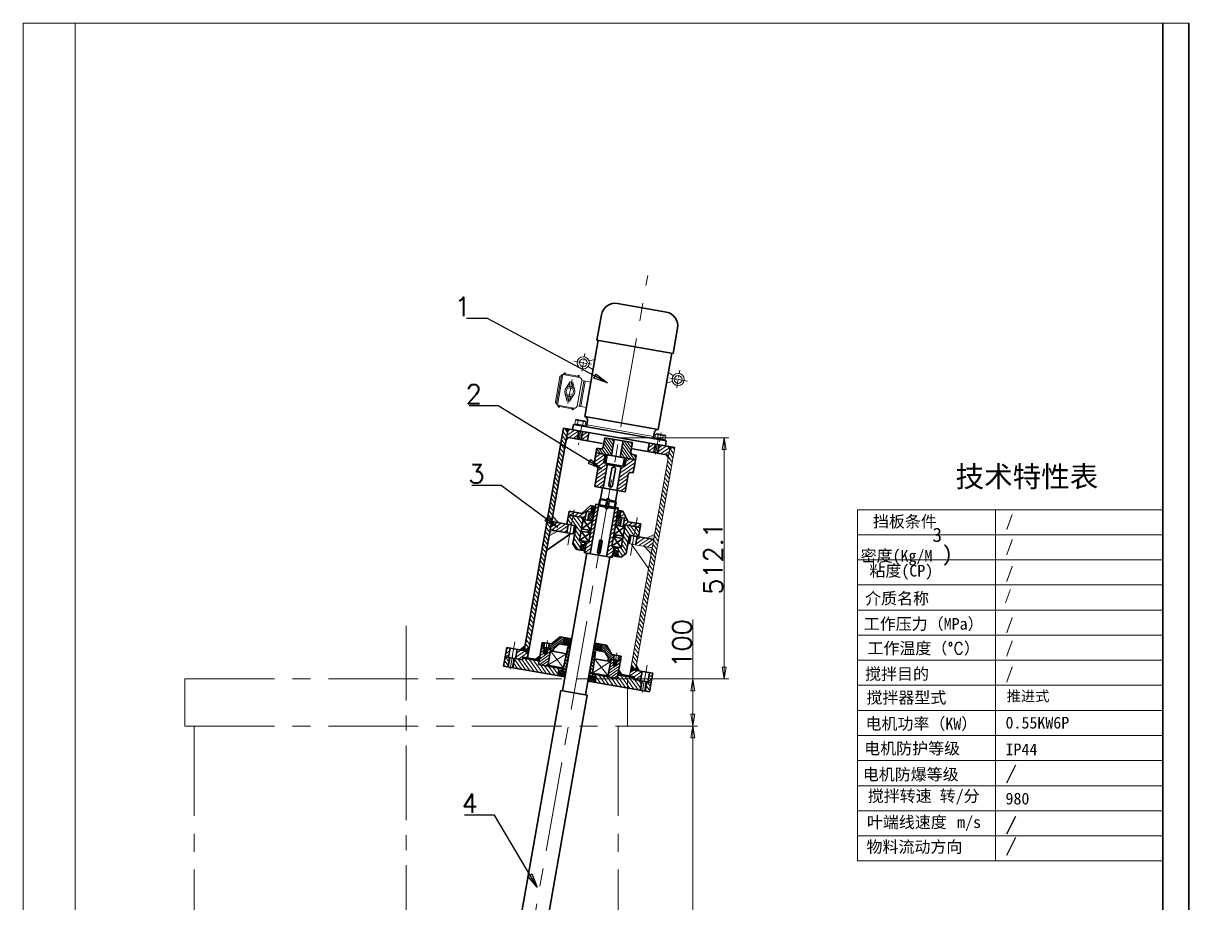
# Model space of a CAD drawing. Extents: x -654 to 1821, y -799 to 2742.
# Drawn here: x -654 to 1821, y 872 to 2742 of the extents above; entities that cross this region are included whole.
import ezdxf

# ---------------------------------------------------------------- set-up
doc = ezdxf.new("R2010")
doc.units = 0
doc.linetypes.add('CENTER', pattern=[50.8, 31.75, -6.35, 6.35, -6.35])
doc.linetypes.add('CENTERX2', pattern=[101.6, 63.5, -12.7, 12.7, -12.7])
doc.layers.get('0').update_dxf_attribs({"linetype": 'CONTINUOUS', "lineweight": 35})
doc.layers.get('DEFPOINTS').update_dxf_attribs({"linetype": 'CONTINUOUS'})
for name, color, linetype, lineweight in [('CENTER', 1, 'CENTER', 20), ('CENTER2', 3, 'CENTERX2', 20), ('DIM', 4, 'CONTINUOUS', 15)]:
    doc.layers.add(name, color=color, linetype=linetype, lineweight=lineweight)
doc.styles.get("Standard").update_dxf_attribs({"font": 'simplex.shx'})
doc.dimstyles.get("Standard").update_dxf_attribs({"dimtxt": 0.18, "dimasz": 0.18, "dimexe": 0.18, "dimexo": 0.0625, "dimgap": 0.09, "dimtad": 0, "dimtih": 1, "dimtoh": 1, "dimdec": 4, "dimzin": 0, "dimdsep": 46, "dimtxsty": 'Standard', "dimcen": 0.09, "dimadec": 0, "dimazin": 0, "dimtfac": 1, "dimtdec": 4, "dimtofl": 0, "dimtmove": 0, "dimatfit": 3, "dimfxl": 0, "dimtolj": 1, "dimtzin": 0, "dimarcsym": 0})
pattern_1 = [(35, (2174.859, 639.808), (-3.64221, 5.201615), [])]
pattern_2 = [(125, (2163.2244, 573.826), (-5.201615, -3.64221), [])]
pattern_3 = [(35, (2163.2244, 573.826), (-1.821105, 2.600808), []), (125, (2163.2244, 573.826), (-2.600808, -1.821105), [])]

# ---------------------------------------------------------------- blocks, each defined once
blk = doc.blocks.new('_CLOSED')
at = {"color": 0, "linetype": 'ByBlock'}
for p, q in [((-1, 0.167), (0, 0)), ((-1, 0.167), (-1, -0.167)), ((0, 0), (-1, -0.167)), ((0, 0), (-1, 0))]:
    blk.add_line(p, q, dxfattribs=at)
blk = doc.blocks.new('*D4')
at = {"layer": 'DEFPOINTS', "color": 0}
for p in [(629.2, 1349.6), (767.9, 1349.6), (629.2, 1249.6)]:
    blk.add_point(p, dxfattribs=at)
at = {"layer": 'DIM', "color": 0}
for p, q in [((767.9, 1349.6), (767.9, 1475.8)), ((629.2, 1349.6), (777.9, 1349.6)), ((767.9, 1274.6), (767.9, 1324.6)), ((629.2, 1249.6), (777.9, 1249.6))]:
    blk.add_line(p, q, dxfattribs=at)
at = {"layer": 'DIM', "color": 0, "xscale": 25, "yscale": 25, "zscale": 25}
for p, rotation in [((767.9, 1349.6), 90), ((767.9, 1249.6), 270)]:
    blk.add_blockref('_CLOSED', p, dxfattribs=dict(at, rotation=rotation))
at = {"layer": 'DIM', "color": 0, "insert": (744.9, 1425.2), "char_height": 40, "attachment_point": 5, "rotation": 90}
blk.add_mtext('\\A1;100', dxfattribs=at)
blk = doc.blocks.new('_DotSmall')
at = {"color": 0, "linetype": 'ByBlock', "const_width": 0.5}
blk.add_lwpolyline([(-0.0625, 0, 1), (0.0625, 0, 1)], format="xyb", close=True, dxfattribs=at)
blk = doc.blocks.new('*D5')
at = {"layer": 'DEFPOINTS', "color": 0}
for p in [(699.4, 1249.6), (609.2, 49.6), (767.9, 49.6)]:
    blk.add_point(p, dxfattribs=at)
at = {"layer": 'DIM', "color": 0}
for p, q in [((699.4, 1249.6), (777.9, 1249.6)), ((767.9, 1224.6), (767.9, 74.6)), ((609.2, 49.6), (777.9, 49.6))]:
    blk.add_line(p, q, dxfattribs=at)
at = {"layer": 'DIM', "color": 0, "xscale": 25, "yscale": 25, "zscale": 25}
for p, rotation in [((767.9, 1249.6), 90), ((767.9, 49.6), 270)]:
    blk.add_blockref('_CLOSED', p, dxfattribs=dict(at, rotation=rotation))
at = {"layer": 'DIM', "color": 0, "insert": (744.9, 649.6), "char_height": 40, "attachment_point": 5, "rotation": 90}
blk.add_mtext('\\A1;1200', dxfattribs=at)
blk = doc.blocks.new('*D59')
at = {"layer": 'DEFPOINTS', "color": 0}
for p in [(611.1, 1861.7), (520.8, 1349.6), (834.1, 1349.6)]:
    blk.add_point(p, dxfattribs=at)
at = {"layer": 'DIM', "color": 0}
for p, q in [((611.1, 1861.7), (844.1, 1861.7)), ((834.1, 1836.7), (834.1, 1374.6)), ((520.8, 1349.6), (844.1, 1349.6))]:
    blk.add_line(p, q, dxfattribs=at)
at = {"layer": 'DIM', "color": 0, "xscale": 25, "yscale": 25, "zscale": 25}
for p, rotation in [((834.1, 1861.7), 90), ((834.1, 1349.6), 270)]:
    blk.add_blockref('_CLOSED', p, dxfattribs=dict(at, rotation=rotation))
at = {"layer": 'DIM', "color": 0, "insert": (811.1, 1605.7), "char_height": 40, "attachment_point": 5, "rotation": 90}
blk.add_mtext('\\A1;512.1', dxfattribs=at)

msp = doc.modelspace()

# ---------------------------------------------------------------- hatches: boundary and pattern name
at = {"layer": 'DIM'}
h = msp.add_hatch(dxfattribs=at)
h.set_pattern_fill('ANSI31', color=256, scale=2, angle=80, style=0)
h.set_pattern_definition(pattern_2)
h.paths.add_polyline_path([(409.57951, 1409.83168), (411.43385, 1409.50471), (421.22371, 1418.28149), (501.78249, 1875.15306), (497.735, 1881.69227), (492.93064, 1882.53941)])
h.paths.add_polyline_path([(729.2845, 1840.86384), (724.48014, 1841.71098), (718.4402, 1836.95046), (637.88142, 1380.07889), (644.07904, 1368.48309), (645.93338, 1368.15612)])
h = msp.add_hatch(color=256, dxfattribs=at)
h.paths.add_polyline_path([(502.77872, 1880.80292), (497.735, 1881.69227), (501.78249, 1875.15306)])
h.paths.add_polyline_path([(507.14594, 1880.03286), (502.77872, 1880.80292), (501.78249, 1875.15306)])
h = msp.add_hatch(dxfattribs=at)
h.set_pattern_fill('ANSI31', color=256, scale=2, angle=-10, style=0)
h.set_pattern_definition([(35, (2163.2244, 573.826), (-3.64221, 5.201615), [])])
h.paths.add_polyline_path([(391.58064, 1392.69684), (406.10655, 1390.13553), (407.14844, 1396.04438), (416.99652, 1394.30789), (418.21972, 1401.24501), (411.43385, 1409.50471), (395.0536, 1412.39299)])
h.paths.add_polyline_path([(369.17626, 1396.64734), (376.31612, 1395.38839), (379.78908, 1415.08454), (372.64922, 1416.34349)])
h.paths.add_polyline_path([(643.5023, 1354.36881), (642.46041, 1348.45997), (656.98633, 1345.89866), (660.45929, 1365.59481), (644.07904, 1368.48309), (634.87742, 1363.04241), (633.65422, 1356.10529)])
h.paths.add_polyline_path([(672.25085, 1343.20711), (679.3907, 1341.94816), (682.86367, 1361.64431), (675.72381, 1362.90326)])
h.paths.add_polyline_path([(468.04908, 1683.84137), (464.92341, 1666.11483), (500.13029, 1659.90691), (503.25596, 1677.63345)])
h.paths.add_polyline_path([(519.75149, 1674.72484), (516.55086, 1675.2892), (513.4252, 1657.56266), (516.62582, 1656.9983)])
h.paths.add_polyline_path([(649.49991, 1651.8467), (646.37424, 1634.12016), (681.58112, 1627.91223), (684.70679, 1645.63877)])
h.paths.add_polyline_path([(636.20501, 1654.19095), (633.00438, 1654.7553), (629.87871, 1637.02876), (633.07934, 1636.46441)])
h.paths.add_polyline_path([(697.27825, 1846.50741), (694.15258, 1828.78087), (716.31076, 1824.87378), (718.4402, 1836.95046), (715.0692, 1843.37038)])
h.paths.add_polyline_path([(687.43017, 1848.24389), (675.12007, 1850.41449), (671.99441, 1832.68795), (684.3045, 1830.51735)])
h.paths.add_polyline_path([(521.81122, 1859.1693), (524.93689, 1876.89584), (507.14594, 1880.03286), (501.78249, 1875.15306), (499.65305, 1863.07638)])
h.paths.add_polyline_path([(531.6593, 1857.43282), (543.9694, 1855.26222), (547.09507, 1872.98876), (534.78497, 1875.15936)])
h.paths.add_polyline_path([(521.81122, 1859.1693), (523.28844, 1858.90883), (526.4141, 1876.63537), (524.93689, 1876.89584)])
h.paths.add_polyline_path([(534.78497, 1875.15936), (533.30776, 1875.41983), (530.18209, 1857.69329), (531.6593, 1857.43282)])
h.paths.add_polyline_path([(697.27825, 1846.50741), (695.80104, 1846.76788), (692.67537, 1829.04134), (694.15258, 1828.78087)])
h.paths.add_polyline_path([(684.3045, 1830.51735), (685.78172, 1830.25688), (688.90738, 1847.98342), (687.43017, 1848.24389)])
for points in [[(504.57709, 1862.20814), (499.65305, 1863.07638), (498.57739, 1856.97599)], [(711.38672, 1825.74203), (716.31076, 1824.87378), (715.23509, 1818.77339)], [(411.48793, 1420.65485), (400.28095, 1411.47127), (409.57951, 1409.83168)], [(443.12285, 1398.50841), (430.59717, 1389.87888), (441.26942, 1387.99707)], [(459.92368, 1378.61526), (459.57638, 1376.64565), (464.50042, 1375.77741), (464.84772, 1377.74702)], [(610.54017, 1368.98822), (619.35898, 1356.59508), (608.68673, 1358.47688)], [(647.84179, 1378.97929), (655.23194, 1366.51653), (645.93338, 1368.15612)], [(587.94869, 1356.041), (587.60139, 1354.07138), (582.67735, 1354.93963), (583.02465, 1356.90924)]]:
    msp.add_hatch(color=256, dxfattribs=at).paths.add_polyline_path(points)
h = msp.add_hatch(dxfattribs=at)
h.set_pattern_fill('ANSI31', color=256, scale=1.5, angle=80, style=0)
h.set_pattern_definition([(125, (-166.779, 1752.2054), (-3.901212, -2.731658), [])])
h.paths.add_polyline_path([(571.42985, 1838.23508), (564.0438, 1839.53744), (562.30731, 1829.68936), (594.80597, 1823.95897), (600.88366, 1858.42724), (580.6951, 1861.98703), (577.22213, 1842.29088, -0.4142135624)])
h.paths.add_polyline_path([(613.51732, 1820.65966), (626.31982, 1818.40223), (646.01597, 1814.92927), (647.75245, 1824.77734), (640.3664, 1826.07971, -0.4142135624), (636.3106, 1831.87198), (639.78356, 1851.56814), (619.595, 1855.12793)])
h = msp.add_hatch(color=256, dxfattribs=at)
h.paths.add_polyline_path([(719.43642, 1842.60032), (724.48014, 1841.71098), (718.4402, 1836.95046)])
h.paths.add_polyline_path([(715.0692, 1843.37038), (719.43642, 1842.60032), (718.4402, 1836.95046)])
h = msp.add_hatch(dxfattribs=at)
h.set_pattern_fill('ANSI31', color=256, scale=2, angle=-10, style=0)
h.set_pattern_definition([(35, (-166.779, 1752.2054), (-3.64221, 5.201615), [])])
h.paths.add_polyline_path([(586.26386, 1807.1875), (578.8778, 1808.48986), (582.00347, 1826.2164), (562.30731, 1829.68936), (557.44516, 1802.11474), (562.3692, 1801.2465, -0.4142135624), (566.425, 1795.45422), (559.82637, 1758.03153), (577.06051, 1754.99269)])
h.paths.add_polyline_path([(636.22978, 1788.22289), (641.15382, 1787.35465), (646.01597, 1814.92927), (626.31982, 1818.40223), (623.19415, 1800.67569), (615.80809, 1801.97805), (606.60474, 1749.78324), (623.83887, 1746.7444), (630.43751, 1784.16709, -0.4142135624)])
h = msp.add_hatch(dxfattribs=at)
h.set_pattern_fill('ANSI37', color=256, angle=-10, style=0)
h.set_pattern_definition([(35, (-166.779, 1752.2054), (-1.821105, 2.600808), []), (125, (-166.779, 1752.2054), (-2.600808, -1.821105), [])])
h.paths.add_polyline_path([(578.8778, 1808.48986), (582.81703, 1807.79527), (585.9427, 1825.52181), (582.00347, 1826.2164)])
h.paths.add_polyline_path([(619.25492, 1801.37028), (623.19415, 1800.67569), (626.31982, 1818.40223), (622.38059, 1819.09682)])
h = msp.add_hatch(dxfattribs=at)
h.set_pattern_fill('ANSI31', color=256, scale=2, angle=-10, style=0)
h.set_pattern_definition(pattern_1)
h.paths.add_polyline_path([(535.53455, 1692.2504), (534.83996, 1688.31117), (538.77919, 1687.61657), (541.90485, 1705.34311), (551.75293, 1703.60663), (554.18401, 1717.39394), (550.24478, 1718.08853), (531.9997, 1700.9971), (505.40989, 1705.6856), (504.0207, 1697.80714)])
h.paths.add_polyline_path([(619.53342, 1673.37742), (623.47265, 1672.68283), (624.16725, 1676.62206), (655.6811, 1671.06532), (657.07028, 1678.94378), (630.48047, 1683.63228), (619.18132, 1705.93316), (615.24209, 1706.62775), (612.81101, 1692.84044), (622.65909, 1691.10396)])
h = msp.add_hatch(dxfattribs=at)
h.set_pattern_fill('ANSI37', color=256, angle=-10, style=0)
h.set_pattern_definition([(35, (1200.3804, 1302.627), (-1.821105, 2.600808), []), (125, (1200.3804, 1302.627), (-2.600808, -1.821105), [])])
h.paths.add_polyline_path([(528.47686, 1623.43042), (538.32494, 1621.69394), (540.40872, 1633.51163), (530.56064, 1635.24811)])
h.paths.add_polyline_path([(597.41341, 1611.27505), (607.26148, 1609.53857), (609.34526, 1621.35626), (599.49718, 1623.09274)])
h.paths.add_polyline_path([(561.07766, 1716.1784), (554.18401, 1717.39394), (552.10023, 1705.57625), (558.99388, 1704.36071)])
h.paths.add_polyline_path([(606.26466, 1696.0256), (613.15831, 1694.81006), (615.24209, 1706.62775), (608.34843, 1707.84329)])
h = msp.add_hatch(dxfattribs=at)
h.set_pattern_fill('ANSI31', color=256, scale=2, angle=-10, style=0)
h.set_pattern_definition(pattern_1)
h.paths.add_polyline_path([(537.63035, 1617.75471), (549.94045, 1615.58411), (568.34715, 1719.97373), (561.9459, 1721.10244), (558.12564, 1699.43667), (554.99997, 1681.71013), (554.01517, 1681.88378), (546.72194, 1640.52185), (541.7979, 1641.39009)])
h.paths.add_polyline_path([(584.40872, 1609.50642), (596.71881, 1607.33582), (600.88637, 1630.9712), (595.96233, 1631.83944), (603.25555, 1673.20137), (602.27075, 1673.37502), (605.39641, 1691.10156), (609.21667, 1712.76733), (602.81542, 1713.89604)])
h = msp.add_hatch(color=256, dxfattribs=at)
h.paths.add_polyline_path([(483.38025, 1681.13807), (470.11031, 1695.53116), (468.04908, 1683.84137)])
h.paths.add_polyline_path([(462.66912, 1653.33011), (481.29302, 1663.22843), (464.92341, 1666.11483)])
h = msp.add_hatch(dxfattribs=at)
h.set_pattern_fill('ANSI31', color=256, scale=2, angle=80, style=0)
h.set_pattern_definition([(125, (2174.859, 639.808), (-5.201615, -3.64221), [])])
h.paths.add_polyline_path([(535.53455, 1692.2504), (504.0207, 1697.80714), (500.54774, 1678.11098), (519.75149, 1674.72484), (512.97921, 1636.31734), (521.09081, 1624.73278), (528.47686, 1623.43042), (530.56064, 1635.24811), (537.9467, 1633.94575), (538.81494, 1638.86979), (532.41369, 1639.9985), (532.93464, 1642.95293), (527.02579, 1643.99482)])
h.paths.add_polyline_path([(615.65849, 1628.36648), (609.74964, 1629.40837), (609.2287, 1626.45395), (602.82744, 1627.58266), (601.9592, 1622.65862), (609.34526, 1621.35626), (607.26148, 1609.53857), (614.64754, 1608.23621), (626.2321, 1616.3478), (633.00438, 1654.7553), (652.20813, 1651.36916), (655.6811, 1671.06532), (624.16725, 1676.62206)])
h = msp.add_hatch(dxfattribs=at)
h.set_pattern_fill('ANSI31', color=256, angle=80, style=0)
h.set_pattern_definition([(125, (233.7045, 1473.078), (-2.600808, -1.821105), [])])
h.paths.add_polyline_path([(544.68803, 1686.57468), (554.53611, 1684.8382), (557.14083, 1699.61032), (547.29276, 1701.3468)])
h.paths.add_polyline_path([(616.2293, 1689.19143), (606.38122, 1690.92791), (603.7765, 1676.15579), (613.62458, 1674.41931)])
h = msp.add_hatch(dxfattribs=at)
h.set_pattern_fill('ANSI31', color=256, angle=-10, style=0)
h.set_pattern_definition([(35, (233.7045, 1473.078), (-1.821105, 2.600808), [])])
h.paths.add_polyline_path([(554.53611, 1684.8382), (555.52092, 1684.66455), (558.12564, 1699.43667), (557.14083, 1699.61032)])
h.paths.add_polyline_path([(554.01517, 1681.88378), (554.99997, 1681.71013), (555.52092, 1684.66455), (554.53611, 1684.8382)])
h.paths.add_polyline_path([(602.79169, 1676.32944), (603.7765, 1676.15579), (606.38122, 1690.92791), (605.39641, 1691.10156)])
h.paths.add_polyline_path([(602.27075, 1673.37502), (603.25555, 1673.20137), (603.7765, 1676.15579), (602.79169, 1676.32944)])
h = msp.add_hatch(dxfattribs=at)
h.set_pattern_fill('ANSI31', color=256, angle=80, style=0)
h.set_pattern_definition([(125, (1200.3804, 1302.627), (-2.600808, -1.821105), [])])
h.paths.add_polyline_path([(545.27087, 1661.08625), (550.19491, 1660.21801), (551.06315, 1665.14205), (546.13911, 1666.01029)])
h.paths.add_polyline_path([(599.43529, 1651.5356), (604.35933, 1650.66736), (605.22757, 1655.5914), (600.30354, 1656.45964)])
h = msp.add_hatch(color=256, dxfattribs=at)
h.paths.add_polyline_path([(686.76801, 1657.32856), (684.70679, 1645.63877), (669.37562, 1648.34207)])
h.paths.add_polyline_path([(665.21152, 1630.79864), (681.58112, 1627.91223), (679.32683, 1615.12751)])
h = msp.add_hatch(dxfattribs=at)
h.set_pattern_fill('ANSI31', color=256, angle=-10, style=0)
h.set_pattern_definition([(35, (-841.6403, 1435.132), (-1.821105, 2.600808), [])])
h.paths.add_polyline_path([(446.47886, 1417.54131), (451.4029, 1416.67307), (453.13938, 1426.52114), (448.21534, 1427.38938)])
h.paths.add_polyline_path([(483.71379, 1424.17633), (497.97667, 1421.6614), (498.49762, 1424.61582), (493.57358, 1425.48406), (495.65736, 1437.30176), (485.80928, 1439.03824), (467.9115, 1423.91642), (462.98746, 1424.78466), (461.25098, 1414.93658), (466.17502, 1414.06834), (465.30677, 1409.1443), (471.21562, 1408.10241), (472.35814, 1414.58196)])
h.paths.add_polyline_path([(588.56545, 1394.09147), (587.42294, 1387.61193), (593.33178, 1386.57004), (594.20002, 1391.49408), (599.12406, 1390.62584), (600.86054, 1400.47392), (595.93651, 1401.34216), (584.29006, 1421.67342), (574.44198, 1423.4099), (572.3582, 1411.59221), (567.43416, 1412.46045), (566.91322, 1409.50603), (581.17611, 1406.99109)])
h.paths.add_polyline_path([(608.97214, 1388.88936), (613.89618, 1388.02112), (615.63266, 1397.86919), (610.70862, 1398.73743)])
h = msp.add_hatch(dxfattribs=at)
h.set_pattern_fill('ANSI37', color=256, angle=-10, style=0)
h.set_pattern_definition(pattern_3)
h.paths.add_polyline_path([(495.65736, 1437.30176), (493.57358, 1425.48406), (508.3457, 1422.87934), (510.42947, 1434.69703)])
h.paths.add_polyline_path([(574.44198, 1423.4099), (559.66986, 1426.01462), (557.58608, 1414.19693), (572.3582, 1411.59221)])
h = msp.add_hatch(color=256, dxfattribs=at)
h.paths.add_polyline_path([(421.22371, 1418.28149), (411.43385, 1409.50471), (419.42759, 1408.0952)])
h.paths.add_polyline_path([(419.42759, 1408.0952), (411.43385, 1409.50471), (418.21972, 1401.24501)])
h = msp.add_hatch(dxfattribs=at)
h.set_pattern_fill('ANSI31', color=256, scale=1.5, angle=-10, style=0)
h.set_pattern_definition([(35, (2163.2244, 573.826), (-2.731658, 3.901212), [])])
h.paths.add_polyline_path([(466.17502, 1414.06834), (460.26617, 1415.11023), (458.18239, 1403.29254), (456.70518, 1403.55301), (453.99252, 1402.56568), (451.78114, 1404.42125), (450.30393, 1404.68172), (452.38771, 1416.49942), (446.47886, 1417.54131), (439.88023, 1380.11861), (459.57638, 1376.64565)])
h.paths.add_polyline_path([(613.89618, 1388.02112), (607.98733, 1389.06301), (605.90355, 1377.24531), (604.42634, 1377.50578), (601.71368, 1376.51846), (599.5023, 1378.37403), (598.02509, 1378.6345), (600.10887, 1390.45219), (594.20002, 1391.49408), (592.98449, 1384.60043), (587.60139, 1354.07138), (607.29755, 1350.59842)])
h.paths.add_polyline_path([(601.58608, 1390.19172), (600.10887, 1390.45219), (598.02509, 1378.6345), (599.5023, 1378.37403)], flags=17)
h.paths.add_polyline_path([(607.98733, 1389.06301), (606.51012, 1389.32348), (604.42634, 1377.50578), (605.90355, 1377.24531)], flags=16)
h.paths.add_polyline_path([(453.86492, 1416.23894), (452.38771, 1416.49942), (450.30393, 1404.68172), (451.78114, 1404.42125)], flags=17)
h.paths.add_polyline_path([(460.26617, 1415.11023), (458.78896, 1415.3707), (456.70518, 1403.55301), (458.18239, 1403.29254)])
h = msp.add_hatch(dxfattribs=at)
h.set_pattern_fill('ANSI31', color=256, scale=1.5, angle=80, style=0)
h.set_pattern_definition([(125, (2163.2244, 573.826), (-3.901212, -2.731658), [])])
h.paths.add_polyline_path([(507.30381, 1416.97049), (503.85698, 1417.57826), (501.25226, 1402.80615), (499.57808, 1403.10135), (492.70827, 1371.81903), (499.14234, 1370.68453)])
h.paths.add_polyline_path([(559.06047, 1392.613), (557.3863, 1392.9082), (559.99102, 1407.68032), (556.54419, 1408.28808), (548.38273, 1362.00212), (554.81681, 1360.86762)])
h.paths.add_polyline_path([(561.46823, 1407.41984), (559.99102, 1407.68032), (557.3863, 1392.9082), (558.86351, 1392.64773)], flags=17)
h.paths.add_polyline_path([(503.85698, 1417.57826), (502.37977, 1417.83873), (499.77505, 1403.06662), (501.25226, 1402.80615)])
h = msp.add_hatch(dxfattribs=at)
h.set_pattern_fill('ANSI31', color=256, scale=2, angle=80, style=0)
h.set_pattern_definition(pattern_2)
h.paths.add_polyline_path([(481.41821, 1356.54752), (483.50199, 1368.36521), (490.88804, 1367.06285), (491.58264, 1371.00208), (439.88023, 1380.11861), (441.26942, 1387.99707), (406.80114, 1394.07476), (406.10655, 1390.13553), (389.85722, 1393.00072), (386.38426, 1373.30457)])
h.paths.add_polyline_path([(608.68673, 1358.47688), (607.29755, 1350.59842), (555.59514, 1359.71495), (554.90055, 1355.77572), (562.28661, 1354.47336), (560.20283, 1342.65567), (655.23678, 1325.89862), (658.70974, 1345.59477), (642.46041, 1348.45997), (643.155, 1352.3992)])
h.paths.add_polyline_path([(679.3907, 1341.94816), (670.52743, 1343.51099), (667.05447, 1323.81484), (675.91774, 1322.252)])
h.paths.add_polyline_path([(378.03953, 1395.0845), (369.17626, 1396.64734), (365.7033, 1376.95118), (374.56657, 1375.38835)])
h.paths.add_polyline_path([(374.56657, 1375.38835), (376.04378, 1375.12787), (379.51674, 1394.82403), (378.03953, 1395.0845)])
h.paths.add_polyline_path([(384.90705, 1373.56504), (386.38426, 1373.30457), (389.85722, 1393.00072), (388.38001, 1393.2612)])
h.paths.add_polyline_path([(670.52743, 1343.51099), (669.05022, 1343.77147), (665.57726, 1324.07531), (667.05447, 1323.81484)])
h.paths.add_polyline_path([(655.23678, 1325.89862), (656.71399, 1325.63814), (660.18695, 1345.3343), (658.70974, 1345.59477)])
h = msp.add_hatch(dxfattribs=at)
h.set_pattern_fill('ANSI37', color=256, angle=-10, style=0)
h.set_pattern_definition(pattern_3)
h.paths.add_polyline_path([(496.19032, 1353.9428), (498.2741, 1365.76049), (483.50199, 1368.36521), (481.41821, 1356.54752)])
h.paths.add_polyline_path([(547.51449, 1357.07808), (545.43071, 1345.26039), (560.20283, 1342.65567), (562.28661, 1354.47336)])
h = msp.add_hatch(color=256, dxfattribs=at)
h.paths.add_polyline_path([(637.88142, 1380.07889), (644.07904, 1368.48309), (636.0853, 1369.8926)])
h.paths.add_polyline_path([(636.0853, 1369.8926), (644.07904, 1368.48309), (634.87742, 1363.04241)])

# ---------------------------------------------------------------- linework, layer by layer
at = {"color": 5}
for p, q in [((1765.67059, -744.23885), (1765.67059, 2742.00372)), ((1820.65864, -799.22691), (1820.65864, 2742.00372))]:
    msp.add_line(p, q, dxfattribs=at)
for p, q in [((607.62791, 2146.92629), (711.56129, 2128.60003)), ((564.1936, 2069.42081), (573.6669, 2123.14653)), ((725.86775, 2040.9133), (735.34104, 2094.63902)), ((538.48349, 1906.72925), (567.08064, 2068.91175)), ((564.1936, 2069.42081), (725.86775, 2040.9133)), ((694.38356, 1879.23986), (722.98071, 2041.42236)), ((538.48349, 1906.72925), (694.38356, 1879.23986)), ((492.93064, 1882.53941), (409.57951, 1409.83168)), ((502.77872, 1880.80292), (416.99652, 1394.30789)), ((611.10757, 1861.70162), (492.93064, 1882.53941)), ((514.49036, 1890.12229), (512.54351, 1879.08113)), ((514.49036, 1890.12229), (711.45188, 1855.39266)), ((541.89119, 1885.29078), (544.23396, 1898.57728)), ((499.65305, 1863.07638), (575.97565, 1849.61865)), ((526.4141, 1876.63537), (523.28844, 1858.90883)), ((533.30776, 1875.41983), (530.18209, 1857.69329)), ((547.09507, 1872.98876), (543.9694, 1855.26222)), ((577.22213, 1842.29088), (580.6951, 1861.98703)), ((639.78356, 1851.56814), (580.6951, 1861.98703)), ((594.80597, 1823.95897), (600.88366, 1858.42724)), ((611.10757, 1861.70162), (729.2845, 1840.86384)), ((683.84898, 1860.25979), (686.19175, 1873.54629)), ((559.18165, 1811.96282), (564.0438, 1839.53744)), ((571.42985, 1838.23508), (564.0438, 1839.53744)), ((613.51732, 1820.65966), (619.595, 1855.12793)), ((636.3106, 1831.87198), (639.78356, 1851.56814)), ((716.31076, 1824.87378), (639.98815, 1838.33152)), ((675.12007, 1850.41449), (671.99441, 1832.68795)), ((688.90738, 1847.98342), (685.78172, 1830.25688)), ((695.80104, 1846.76788), (692.67537, 1829.04134)), ((709.50503, 1844.3515), (711.45188, 1855.39266)), ((562.30731, 1829.68936), (557.44516, 1802.11474)), ((562.30731, 1829.68936), (646.01597, 1814.92927)), ((586.26386, 1807.1875), (577.06051, 1754.99269)), ((578.8778, 1808.48986), (582.00347, 1826.2164)), ((582.00347, 1826.2164), (578.8778, 1808.48986)), ((578.8778, 1808.48986), (623.19415, 1800.67569)), ((626.31982, 1818.40223), (582.00347, 1826.2164)), ((585.9427, 1825.52181), (582.81703, 1807.79527)), ((585.91656, 1805.21788), (588.23348, 1806.8402)), ((613.83848, 1802.32535), (588.23348, 1806.8402)), ((622.38059, 1819.09682), (619.25492, 1801.37028)), ((623.19415, 1800.67569), (626.31982, 1818.40223)), ((626.31982, 1818.40223), (623.19415, 1800.67569)), ((647.75245, 1824.77734), (640.3664, 1826.07971)), ((646.01597, 1814.92927), (641.15382, 1787.35465)), ((642.89031, 1797.20273), (647.75245, 1824.77734)), ((557.44516, 1802.11474), (562.3692, 1801.2465)), ((566.425, 1795.45422), (559.82637, 1758.03153)), ((585.91656, 1805.21788), (615.4608, 1800.00844)), ((615.80809, 1801.97805), (606.60474, 1749.78324)), ((613.83848, 1802.32535), (615.4608, 1800.00844)), ((630.43751, 1784.16709), (623.83887, 1746.7444)), ((636.22978, 1788.22289), (641.15382, 1787.35465)), ((559.82637, 1758.03153), (623.83887, 1746.7444)), ((570.25728, 1730.80661), (572.57419, 1732.42893)), ((576.0757, 1755.16633), (571.99497, 1732.02335)), ((572.57419, 1732.42893), (584.88429, 1730.25833)), ((607.58955, 1749.60959), (603.50881, 1726.46661)), ((550.24478, 1718.08853), (531.9997, 1700.9971)), ((549.94045, 1615.58411), (568.34715, 1719.97373)), ((550.24478, 1718.08853), (561.07766, 1716.1784)), ((554.18401, 1717.39394), (551.75293, 1703.60663)), ((561.9459, 1721.10244), (558.12564, 1699.43667)), ((561.9459, 1721.10244), (582.62686, 1717.45583)), ((567.82621, 1717.0193), (582.10592, 1714.50141)), ((570.25728, 1730.80661), (568.34715, 1719.97373)), ((569.43044, 1719.78271), (568.9095, 1716.82829)), ((570.25728, 1730.80661), (584.53699, 1728.28871)), ((584.88429, 1730.25833), (582.10592, 1714.50141)), ((584.40872, 1609.50642), (602.81542, 1713.89604)), ((590.79314, 1729.21644), (588.01477, 1713.45952)), ((602.29448, 1710.94162), (588.01477, 1713.45952)), ((609.21667, 1712.76733), (588.53571, 1716.41394)), ((590.44584, 1727.24683), (604.72555, 1724.72893)), ((590.79314, 1729.21644), (603.10323, 1727.04584)), ((601.73214, 1714.08705), (601.21119, 1711.13263)), ((604.72555, 1724.72893), (602.81542, 1713.89604)), ((603.10323, 1727.04584), (604.72555, 1724.72893)), ((609.21667, 1712.76733), (605.39641, 1691.10156)), ((619.18132, 1705.93316), (608.34843, 1707.84329)), ((468.04908, 1683.84137), (519.75149, 1674.72484)), ((500.54774, 1678.11098), (504.0207, 1697.80714)), ((500.54774, 1678.11098), (504.0207, 1697.80714)), ((505.40989, 1705.6856), (504.0207, 1697.80714)), ((504.0207, 1697.80714), (535.53455, 1692.2504)), ((505.40989, 1705.6856), (531.9997, 1700.9971)), ((535.53455, 1692.2504), (527.02579, 1643.99482)), ((554.53611, 1684.8382), (531.36699, 1668.61501)), ((551.06315, 1665.14205), (534.83996, 1688.31117)), ((534.83996, 1688.31117), (555.52092, 1684.66455)), ((538.77919, 1687.61657), (541.90485, 1705.34311)), ((541.90485, 1705.34311), (558.64659, 1702.39109)), ((544.68803, 1686.57468), (547.29276, 1701.3468)), ((557.14083, 1699.61032), (546.72194, 1640.52185)), ((547.29276, 1701.3468), (558.12564, 1699.43667)), ((552.10023, 1705.57625), (558.99388, 1704.36071)), ((557.14083, 1699.61032), (558.12564, 1699.43667)), ((606.38122, 1690.92791), (595.96233, 1631.83944)), ((616.2293, 1689.19143), (605.39641, 1691.10156)), ((606.38122, 1690.92791), (605.39641, 1691.10156)), ((622.65909, 1691.10396), (605.91736, 1694.05598)), ((613.15831, 1694.81006), (606.26466, 1696.0256)), ((615.24209, 1706.62775), (612.81101, 1692.84044)), ((613.62458, 1674.41931), (616.2293, 1689.19143)), ((619.18132, 1705.93316), (630.48047, 1683.63228)), ((619.53342, 1673.37742), (622.65909, 1691.10396)), ((657.07028, 1678.94378), (630.48047, 1683.63228)), ((508.74736, 1658.38749), (457.19607, 1622.29089)), ((464.92341, 1666.11483), (516.62582, 1656.9983)), ((503.25596, 1677.63345), (500.13029, 1659.90691)), ((519.75149, 1674.72484), (512.97921, 1636.31734)), ((519.75149, 1674.72484), (512.97921, 1636.31734)), ((516.55086, 1675.2892), (513.4252, 1657.56266)), ((519.75149, 1674.72484), (516.27853, 1655.02869)), ((519.75149, 1674.72484), (516.62582, 1656.9983)), ((550.19491, 1660.21801), (527.02579, 1643.99482)), ((530.49875, 1663.69097), (550.19491, 1660.21801)), ((546.72194, 1640.52185), (530.49875, 1663.69097)), ((531.36699, 1668.61501), (551.06315, 1665.14205)), ((545.27087, 1661.08625), (546.13911, 1666.01029)), ((600.30354, 1656.45964), (623.47265, 1672.68283)), ((623.47265, 1672.68283), (602.79169, 1676.32944)), ((603.7765, 1676.15579), (619.99969, 1652.98667)), ((624.16725, 1676.62206), (615.65849, 1628.36648)), ((655.6811, 1671.06532), (624.16725, 1676.62206)), ((652.20813, 1651.36916), (655.6811, 1671.06532)), ((657.07028, 1678.94378), (655.6811, 1671.06532)), ((521.09081, 1624.73278), (512.97921, 1636.31734)), ((521.09081, 1624.73278), (512.97921, 1636.31734)), ((527.02579, 1643.99482), (546.72194, 1640.52185)), ((528.47686, 1623.43042), (530.56064, 1635.24811)), ((530.56064, 1635.24811), (540.40872, 1633.51163)), ((532.93464, 1642.95293), (532.41369, 1639.9985)), ((532.41369, 1639.9985), (541.27696, 1638.43567)), ((537.63035, 1617.75471), (541.7979, 1641.39009)), ((538.81494, 1638.86979), (537.9467, 1633.94575)), ((569.4296, 1642.61044), (565.26205, 1618.97505)), ((575.33845, 1641.56855), (571.17089, 1617.93316)), ((595.96233, 1631.83944), (619.13145, 1648.06264)), ((599.43529, 1651.5356), (615.65849, 1628.36648)), ((619.13145, 1648.06264), (599.43529, 1651.5356)), ((619.99969, 1652.98667), (600.30354, 1656.45964)), ((604.35933, 1650.66736), (605.22757, 1655.5914)), ((633.00438, 1654.7553), (626.2321, 1616.3478)), ((633.00438, 1654.7553), (629.87871, 1637.02876)), ((684.70679, 1645.63877), (633.00438, 1654.7553)), ((655.16255, 1650.84822), (633.00438, 1654.7553)), ((636.20501, 1654.19095), (633.07934, 1636.46441)), ((649.49991, 1651.8467), (646.37424, 1634.12016)), ((542.55439, 1616.88647), (490.98088, 1324.39856)), ((538.32494, 1621.69394), (521.09081, 1624.73278)), ((537.63035, 1617.75471), (567.17458, 1612.54526)), ((596.71881, 1607.33582), (567.17458, 1612.54526)), ((615.65849, 1628.36648), (595.96233, 1631.83944)), ((596.71881, 1607.33582), (600.88637, 1630.9712)), ((597.41341, 1611.27505), (614.64754, 1608.23621)), ((609.34526, 1621.35626), (599.49718, 1623.09274)), ((609.2287, 1626.45395), (600.36543, 1628.01678)), ((602.82744, 1627.58266), (601.9592, 1622.65862)), ((607.26148, 1609.53857), (609.34526, 1621.35626)), ((609.74964, 1629.40837), (609.2287, 1626.45395)), ((614.64754, 1608.23621), (626.2321, 1616.3478)), ((591.79478, 1608.20406), (540.22127, 1315.71616)), ((467.9115, 1423.91642), (485.80928, 1439.03824)), ((485.80928, 1439.03824), (510.42947, 1434.69703)), ((495.65736, 1437.30176), (493.57358, 1425.48406)), ((369.17626, 1396.64734), (372.64922, 1416.34349)), ((372.64922, 1416.34349), (419.42759, 1408.0952)), ((379.78908, 1415.08454), (376.31612, 1395.38839)), ((395.0536, 1412.39299), (391.58064, 1392.69684)), ((446.47886, 1417.54131), (439.88023, 1380.11861)), ((448.21534, 1427.38938), (446.47886, 1417.54131)), ((466.17502, 1414.06834), (446.47886, 1417.54131)), ((446.47886, 1417.54131), (466.17502, 1414.06834)), ((446.47886, 1417.54131), (466.17502, 1414.06834)), ((448.21534, 1427.38938), (467.9115, 1423.91642)), ((453.13938, 1426.52114), (451.4029, 1416.67307)), ((453.86492, 1416.23894), (451.78114, 1404.42125)), ((458.78896, 1415.3707), (456.70518, 1403.55301)), ((466.17502, 1414.06834), (459.57638, 1376.64565)), ((462.98746, 1424.78466), (461.25098, 1414.93658)), ((466.17502, 1414.06834), (464.95948, 1407.17469)), ((466.17502, 1414.06834), (465.30677, 1409.1443)), ((472.35814, 1414.58196), (471.21562, 1408.10241)), ((472.35814, 1414.58196), (483.71379, 1424.17633)), ((483.71379, 1424.17633), (507.82475, 1419.92492)), ((493.57358, 1425.48406), (508.3457, 1422.87934)), ((498.49762, 1424.61582), (497.97667, 1421.6614)), ((507.30381, 1416.97049), (499.14234, 1370.68453)), ((502.37977, 1417.83873), (499.77505, 1403.06662)), ((502.37977, 1417.83873), (507.30381, 1416.97049)), ((581.17611, 1406.99109), (557.06514, 1411.24251)), ((572.3582, 1411.59221), (557.58608, 1414.19693)), ((584.29006, 1421.67342), (559.66986, 1426.01462)), ((567.43416, 1412.46045), (566.91322, 1409.50603)), ((574.44198, 1423.4099), (572.3582, 1411.59221)), ((595.93651, 1401.34216), (584.29006, 1421.67342)), ((365.7033, 1376.95118), (369.17626, 1396.64734)), ((406.10655, 1390.13553), (369.17626, 1396.64734)), ((369.17626, 1396.64734), (406.10655, 1390.13553)), ((379.51674, 1394.82403), (376.04378, 1375.12787)), ((388.38001, 1393.2612), (384.90705, 1373.56504)), ((406.10655, 1390.13553), (407.14844, 1396.04438)), ((406.80114, 1394.07476), (406.10655, 1390.13553)), ((406.80114, 1394.07476), (441.26942, 1387.99707)), ((407.14844, 1396.04438), (441.61671, 1389.96669)), ((458.18239, 1403.29254), (450.30393, 1404.68172)), ((453.99252, 1402.56568), (451.78114, 1404.42125)), ((453.99252, 1402.56568), (456.70518, 1403.55301)), ((499.57808, 1403.10135), (465.30677, 1409.1443)), ((465.30677, 1409.1443), (499.57808, 1403.10135)), ((492.70827, 1371.81903), (499.57808, 1403.10135)), ((556.54419, 1408.28808), (548.38273, 1362.00212)), ((554.81681, 1360.86762), (559.06047, 1392.613)), ((561.46823, 1407.41984), (556.54419, 1408.28808)), ((561.46823, 1407.41984), (558.86351, 1392.64773)), ((593.33178, 1386.57004), (559.06047, 1392.613)), ((559.06047, 1392.613), (593.33178, 1386.57004)), ((588.56545, 1394.09147), (581.17611, 1406.99109)), ((588.56545, 1394.09147), (587.42294, 1387.61193)), ((594.20002, 1391.49408), (587.60139, 1354.07138)), ((594.20002, 1391.49408), (592.98449, 1384.60043)), ((594.20002, 1391.49408), (593.33178, 1386.57004)), ((613.89618, 1388.02112), (594.20002, 1391.49408)), ((594.20002, 1391.49408), (613.89618, 1388.02112)), ((613.89618, 1388.02112), (594.20002, 1391.49408)), ((615.63266, 1397.86919), (595.93651, 1401.34216)), ((600.86054, 1400.47392), (599.12406, 1390.62584)), ((601.58608, 1390.19172), (599.5023, 1378.37403)), ((606.51012, 1389.32348), (604.42634, 1377.50578)), ((613.89618, 1388.02112), (607.29755, 1350.59842)), ((610.70862, 1398.73743), (608.97214, 1388.88936)), ((615.63266, 1397.86919), (613.89618, 1388.02112)), ((496.19032, 1353.9428), (365.7033, 1376.95118)), ((498.96869, 1369.69972), (439.88023, 1380.11861)), ((492.92295, 1372.7966), (459.92368, 1378.61526)), ((464.84772, 1377.74702), (464.50042, 1375.77741)), ((483.50199, 1368.36521), (481.41821, 1356.54752)), ((498.2741, 1365.76049), (483.50199, 1368.36521)), ((491.58264, 1371.00208), (490.88804, 1367.06285)), ((492.70827, 1371.81903), (499.14234, 1370.68453)), ((548.20908, 1361.01731), (607.29755, 1350.59842)), ((554.81681, 1360.86762), (548.38273, 1362.00212)), ((554.94942, 1361.85966), (587.94869, 1356.041)), ((598.02509, 1378.6345), (605.90355, 1377.24531)), ((601.71368, 1376.51846), (599.5023, 1378.37403)), ((601.71368, 1376.51846), (604.42634, 1377.50578)), ((682.86367, 1361.64431), (636.0853, 1369.8926)), ((660.45929, 1365.59481), (656.98633, 1345.89866)), ((675.72381, 1362.90326), (672.25085, 1343.20711)), ((679.3907, 1341.94816), (682.86367, 1361.64431)), ((545.43071, 1345.26039), (675.91774, 1322.252)), ((547.51449, 1357.07808), (562.28661, 1354.47336)), ((555.59514, 1359.71495), (554.90055, 1355.77572)), ((562.28661, 1354.47336), (560.20283, 1342.65567)), ((583.02465, 1356.90924), (582.67735, 1354.93963)), ((643.155, 1352.3992), (608.68673, 1358.47688)), ((643.5023, 1354.36881), (609.03403, 1360.4465)), ((642.46041, 1348.45997), (643.5023, 1354.36881)), ((643.155, 1352.3992), (642.46041, 1348.45997)), ((642.46041, 1348.45997), (679.3907, 1341.94816)), ((679.3907, 1341.94816), (642.46041, 1348.45997)), ((660.18695, 1345.3343), (656.71399, 1325.63814)), ((669.05022, 1343.77147), (665.57726, 1324.07531)), ((675.91774, 1322.252), (679.3907, 1341.94816)), ((487.53405, 1325.00633), (286.36057, 184.0948)), ((543.66809, 1315.10839), (342.49461, 174.19685)), ((487.53405, 1325.00633), (543.66809, 1315.10839))]:
    msp.add_line(p, q)
at = {"ltscale": 3}
for p, q in [((589.45623, 1761.94583), (595.53391, 1796.4141)), ((597.33469, 1760.55664), (603.41237, 1795.02491))]:
    msp.add_line(p, q, dxfattribs=at)
for centre, radius, start, end in [((602.53728, 2118.0559), 29.31576, 80, 170), ((706.47066, 2099.72965), 29.31576, 350, 80), ((537.25426, 1899.75794), 7.07885, 349.60104743, 80), ((693.15433, 1872.26855), 7.07885, 80, 170.39895257), ((572.29809, 1843.15912), 5, 260, 350), ((641.23464, 1831.00374), 5, 170, 260), ((561.50096, 1796.32246), 5, 350, 80), ((635.36154, 1783.29885), 5, 80, 170), ((587.83871, 1729.73739), 3, 350, 170), ((585.06034, 1713.98046), 3, 170, 350), ((572.38403, 1642.0895), 3, 350, 170), ((568.21647, 1618.45411), 3, 170, 350)]:
    msp.add_arc(centre, radius, start, end)
for centre, start, end in [((599.47314, 1795.7195), 350, 170), ((593.39546, 1761.25123), 170, 350)]:
    msp.add_arc(centre, 4, start, end, dxfattribs=at)
at = {"layer": 'CENTER', "ltscale": 0.6}
for p, q in [((532.08657, 2003.63543), (538.62179, 2040.69848)), ((515.23781, 2024.53594), (552.77343, 2017.9174)), ((733.53856, 1968.11401), (740.07378, 2005.17706)), ((756.51962, 1981.99145), (718.71291, 1988.65779))]:
    msp.add_line(p, q, dxfattribs=at)
at = {"layer": 'CENTER'}
for p, q in [((532.12348, 1888.85916), (524.71865, 1846.86426)), ((694.24652, 1858.10746), (687.76729, 1821.36193)), ((515.61103, 1708.83082), (502.43144, 1634.08568)), ((515.61103, 1708.83082), (502.43144, 1634.08568)), ((511.05609, 1682.9985), (504.66942, 1646.7779)), ((649.8748, 1692.84451), (635.38049, 1610.64318)), ((644.0977, 1660.08093), (637.15567, 1620.71072)), ((390.05483, 1428.67402), (380.40775, 1373.96273)), ((459.07155, 1431.37029), (453.23416, 1398.26483)), ((385.29972, 1401.70647), (378.84249, 1365.08571)), ((606.74899, 1405.07511), (600.95533, 1372.2176)), ((670.72504, 1379.18429), (661.07796, 1324.473)), ((665.96993, 1352.21674), (659.5127, 1315.59598))]:
    msp.add_line(p, q, dxfattribs=at)
at = {"layer": 'CENTER', "ltscale": 0.25}
msp.add_line((696.89781, 1853.55792), (700.23656, 1872.49288), dxfattribs=at)
at = {"layer": 'CENTER', "ltscale": 5}
msp.add_line((159.21814, 1462.33715), (159.21814, -332.49109), dxfattribs=at)
at = {"layer": 'CENTER2', "ltscale": 3}
for p, q in [((297.65135, 84.00305), (671.94508, 2206.72828)), ((-310.78186, 1349.60159), (629.21814, 1349.60159)), ((-310.78186, 1349.60159), (-310.78186, 1249.60159)), ((629.21814, 1349.60159), (629.21814, 1249.60159)), ((-310.78186, 1249.60159), (629.21814, 1249.60159)), ((-290.78186, 1249.60159), (-290.78186, 24.60159)), ((609.21814, 1249.60159), (609.21814, 24.60159))]:
    msp.add_line(p, q, dxfattribs=at)
at = {"layer": 'DIM', "color": 5}
for p, q in [((-653.80375, 2742.00372), (-653.80375, -799.22691)), ((-653.80375, 2742.00372), (1820.65864, 2742.00372)), ((-543.82765, 2742.00372), (-543.82765, -744.23885))]:
    msp.add_line(p, q, dxfattribs=at)
at = {"layer": 'DIM'}
for p, q in [((545.28052, 2012.97547), (555.9763, 2005.93591)), ((547.42263, 2025.12401), (559.88105, 2028.08086)), ((475.84857, 1937.82456), (485.29097, 1991.37507)), ((478.22655, 1934.42846), (488.68707, 1993.75305)), ((480.60452, 1931.03236), (492.08317, 1996.13102)), ((488.68707, 1993.75305), (488.68707, 1993.75305)), ((492.08317, 1996.13102), (527.08749, 1989.95882)), ((492.08317, 1996.13102), (492.08317, 1996.13102)), ((493.53808, 1995.87448), (493.99624, 1998.47282)), ((495.21101, 1995.5795), (495.87279, 1999.33265)), ((495.35468, 1999.42401), (496.39091, 1999.24129)), ((496.88394, 1995.28452), (497.3421, 1997.88285)), ((497.24029, 1997.30544), (523.23104, 1992.72257)), ((507.30184, 1980.51892), (497.76061, 1965.80449)), ((505.55553, 1970.61511), (507.30184, 1980.51892)), ((507.30184, 1980.51892), (513.22104, 1979.4752)), ((522.40104, 1929.61611), (531.84344, 1983.16661)), ((522.8747, 1990.70164), (523.33286, 1993.29998)), ((524.54763, 1990.40666), (525.20941, 1994.15981)), ((524.6913, 1994.25117), (525.72753, 1994.06845)), ((526.22056, 1990.11168), (526.67872, 1992.71001)), ((536.52678, 1982.34081), (527.08438, 1928.79031)), ((539.41382, 1981.83175), (529.97142, 1928.28125)), ((531.84344, 1983.16661), (551.35483, 1979.72623)), ((724.33479, 1981.40337), (711.87637, 1978.44653)), ((726.47691, 1993.55191), (715.78112, 2000.59147)), ((500.24504, 1940.49785), (496.31185, 1957.58818)), ((511.47473, 1969.57139), (513.22104, 1979.4752)), ((513.22104, 1979.4752), (517.15423, 1962.38487)), ((478.22655, 1934.42846), (478.22655, 1934.42846)), ((515.60884, 1924.86016), (480.60452, 1931.03236)), ((480.60452, 1931.03236), (480.60452, 1931.03236)), ((482.05943, 1930.77582), (481.60128, 1928.17749)), ((483.73236, 1930.48084), (483.07058, 1926.72769)), ((485.40529, 1930.18586), (484.94714, 1927.58752)), ((501.99135, 1950.40166), (500.24504, 1940.49785)), ((500.24504, 1940.49785), (506.16425, 1939.45413)), ((506.16425, 1939.45413), (515.70548, 1954.16856)), ((507.91056, 1949.35795), (506.16425, 1939.45413)), ((482.55247, 1926.81905), (483.5887, 1926.63633)), ((485.04895, 1928.16493), (511.03971, 1923.58206)), ((511.39605, 1925.60298), (510.93789, 1923.00465)), ((511.88908, 1921.64621), (512.92531, 1921.46349)), ((513.06898, 1925.308), (512.4072, 1921.55485)), ((514.74191, 1925.01302), (514.28375, 1922.41468)), ((522.40104, 1929.61611), (541.91243, 1926.17572)), ((497.735, 1881.69227), (501.78249, 1875.15306)), ((518.83149, 1899.37081), (517.46443, 1891.61785)), ((517.46443, 1891.61785), (539.40592, 1887.74897)), ((518.83149, 1899.37081), (540.77298, 1895.50193)), ((519.20362, 1891.31119), (518.85818, 1889.35212)), ((538.41671, 1897.61926), (521.61432, 1900.58198)), ((522.9498, 1890.65063), (524.31686, 1898.40359)), ((528.08974, 1887.72435), (526.47612, 1890.02885)), ((530.0488, 1887.37892), (528.43518, 1889.68341)), ((533.92055, 1888.71619), (535.28761, 1896.46915)), ((537.66674, 1888.05564), (537.3213, 1886.09658)), ((540.77298, 1895.50193), (539.40592, 1887.74897)), ((684.61257, 1864.59035), (542.65479, 1889.62134)), ((498.57739, 1856.97599), (504.57709, 1862.20814)), ((501.78249, 1875.15306), (507.14594, 1880.03286)), ((524.93689, 1876.89584), (521.81122, 1859.1693)), ((534.78497, 1875.15936), (531.6593, 1857.43282)), ((688.39218, 1869.47268), (687.02512, 1861.71973)), ((708.96661, 1857.85085), (687.02512, 1861.71973)), ((710.33367, 1865.6038), (688.39218, 1869.47268)), ((688.76431, 1861.41306), (688.41887, 1859.454)), ((691.33051, 1870.65643), (708.13291, 1867.69372)), ((692.51049, 1860.75251), (693.87755, 1868.50546)), ((695.69137, 1858.17166), (697.99587, 1859.78529)), ((697.65043, 1857.82623), (699.95493, 1859.43985)), ((703.48124, 1858.81807), (704.8483, 1866.57102)), ((707.22743, 1858.15751), (706.88199, 1856.19845)), ((710.33367, 1865.6038), (708.96661, 1857.85085)), ((719.43642, 1842.60032), (633.65422, 1356.10529)), ((729.2845, 1840.86384), (645.93338, 1368.15612)), ((687.43017, 1848.24389), (684.3045, 1830.51735)), ((697.27825, 1846.50741), (694.15258, 1828.78087)), ((718.4402, 1836.95046), (715.0692, 1843.37038)), ((724.48014, 1841.71098), (718.4402, 1836.95046)), ((715.23509, 1818.77339), (711.38672, 1825.74203)), ((572.57419, 1732.42893), (570.31677, 1719.62643)), ((603.10323, 1727.04584), (600.84581, 1714.24334)), ((1117.38893, 963.14634), (1117.38893, 1709.11427)), ((1765.67059, 1709.11427), (1117.38893, 1709.11427)), ((1410.44776, 963.14634), (1410.44776, 1709.11427)), ((470.11031, 1695.53116), (483.38025, 1681.13807)), ((558.12564, 1699.43667), (554.99997, 1681.71013)), ((605.39641, 1691.10156), (602.27075, 1673.37502)), ((462.66912, 1653.33011), (481.29302, 1663.22843)), ((554.99997, 1681.71013), (554.01517, 1681.88378)), ((602.27075, 1673.37502), (603.25555, 1673.20137)), ((681.58112, 1627.91223), (629.87871, 1637.02876)), ((637.75718, 1635.63958), (673.85378, 1584.08829)), ((686.76801, 1657.32856), (669.37562, 1648.34207)), ((1765.67059, 1655.83084), (1117.38893, 1655.83084)), ((679.32683, 1615.12751), (665.21152, 1630.79864)), ((1765.67059, 1602.54742), (1117.38893, 1602.54742)), ((1765.67059, 1549.264), (1117.38893, 1549.264)), ((1765.67059, 1495.98057), (1117.38893, 1495.98057)), ((1765.67059, 1442.69715), (1117.38893, 1442.69715)), ((400.28095, 1411.47127), (411.48793, 1420.65485)), ((411.43385, 1409.50471), (421.22371, 1418.28149)), ((452.38771, 1416.49942), (450.30393, 1404.68172)), ((460.26617, 1415.11023), (458.18239, 1403.29254)), ((503.85698, 1417.57826), (501.25226, 1402.80615)), ((378.03953, 1395.0845), (374.56657, 1375.38835)), ((389.85722, 1393.00072), (386.38426, 1373.30457)), ((411.43385, 1409.50471), (418.21972, 1401.24501)), ((430.59717, 1389.87888), (443.12285, 1398.50841)), ((499.57808, 1403.10135), (459.92368, 1378.61526)), ((492.92295, 1372.7966), (465.30677, 1409.1443)), ((499.57808, 1403.10135), (501.25226, 1402.80615)), ((554.94942, 1361.85966), (593.33178, 1386.57004)), ((559.99102, 1407.68032), (557.3863, 1392.9082)), ((559.06047, 1392.613), (557.3863, 1392.9082)), ((559.06047, 1392.613), (587.94869, 1356.041)), ((600.10887, 1390.45219), (598.02509, 1378.6345)), ((607.98733, 1389.06301), (605.90355, 1377.24531)), ((1765.67059, 1389.41373), (1117.38893, 1389.41373)), ((619.35898, 1356.59508), (610.54017, 1368.98822)), ((644.07904, 1368.48309), (634.87742, 1363.04241)), ((644.07904, 1368.48309), (637.88142, 1380.07889)), ((655.23194, 1366.51653), (647.84179, 1378.97929)), ((658.70974, 1345.59477), (655.23678, 1325.89862)), ((670.52743, 1343.51099), (667.05447, 1323.81484)), ((1765.67059, 1336.1303), (1117.38893, 1336.1303)), ((1765.67059, 1282.84688), (1117.38893, 1282.84688)), ((1765.67059, 1229.56346), (1117.38893, 1229.56346)), ((1765.67059, 1176.28003), (1117.38893, 1176.28003)), ((1765.67059, 1122.99661), (1117.38893, 1122.99661)), ((1765.67059, 1069.71319), (1117.38893, 1069.71319)), ((1765.67059, 1016.42976), (1117.38893, 1016.42976)), ((1765.67059, 963.14634), (1117.38893, 963.14634))]:
    msp.add_line(p, q, dxfattribs=at)
at = {"layer": 'DIM', "ltscale": 0.6}
msp.add_line((511.30894, 1985.9377), (502.19989, 1934.27773), dxfattribs=at)
at = {"layer": 'DIM'}
for centre, radius in [((535.15272, 2021.0244), 12.93668), ((535.15272, 2021.0244), 8.26658), ((736.60471, 1985.50298), 12.93668), ((736.60471, 1985.50298), 8.26658), ((506.73304, 1959.98653), 10.69361), ((506.73304, 1959.98653), 7.76203)]:
    msp.add_circle(centre, radius, dxfattribs=at)
for centre, radius, start, end in [((488.17801, 1990.86601), 2.93158, 80, 170), ((491.57411, 1993.24398), 2.93158, 80, 170), ((495.15106, 1998.26919), 1.17263, 80, 170), ((496.18728, 1998.08647), 1.17263, 350, 80), ((524.48767, 1993.09635), 1.17263, 80, 170), ((525.5239, 1992.91364), 1.17263, 350, 80), ((526.06936, 1984.18474), 5.86315, 350, 80), ((478.73561, 1937.3155), 2.93158, 170, 260), ((481.11359, 1933.9194), 2.93158, 170, 260), ((482.75609, 1927.97386), 1.17263, 170, 260), ((483.79232, 1927.79115), 1.17263, 260, 350), ((512.09271, 1922.80103), 1.17263, 170, 260), ((513.12894, 1922.61831), 1.17263, 260, 350), ((516.62696, 1930.63423), 5.86315, 260, 350), ((521.32125, 1897.45279), 3.14288, 17.60923425, 142.39076575), ((528.34053, 1889.14666), 10.09359, 46.5070369, 113.4929631), ((537.77449, 1894.53482), 3.15059, 17.87616172, 142.12383828), ((690.87906, 1867.53835), 3.15059, 17.87616172, 142.12383828), ((697.90122, 1859.24854), 10.09359, 46.5070369, 113.4929631), ((707.33806, 1864.65301), 3.14288, 17.60923425, 142.39076575)]:
    msp.add_arc(centre, radius, start, end, dxfattribs=at)

# ---------------------------------------------------------------- texts
at = {"layer": 'DIM', "char_height": 40, "attachment_point": 9}
for s, insert in [('1', (296.47369, 2120.26265)), ('2', (319.76171, 1934.66372)), ('3', (325.52791, 1765.14115)), ('4', (311.52838, 1065.57708))]:
    msp.add_mtext(s, dxfattribs=dict(at, insert=insert))
at = {"layer": 'DIM'}
for s, insert, char_height, width, attachment_point in [('\\f宋体|b0|i0|c134|p2;技术特性表', (1325.75974, 1801.5823), 44.4028529, 629.1067243, 1), ('\\f宋体|b0|i0|c134|p2;挡板条件', (1218.07069, 1682.71831), 24.8655976, 173.4167103, 5), ('{\\f宋体|b0|i0|c134|p2;/}', (1431.72464, 1697.5791), 24.8655976, 215.25896, 1), ('\\f宋体|b0|i0|c134|p2;密度(Kg/M\\H30;\\S3^ ;\\H33.5;)', (1221.86679, 1630.32169), 24.8655869, 201.1967805, 5), ('{\\f宋体|b0|i0|c134|p2;/}', (1431.72464, 1643.85244), 24.8655976, 215.25896, 1), ('\\f宋体|b0|i0|c134|p2;粘度(CP)', (1210.47845, 1576.25737), 24.8655976, 139.747162, 5), ('{\\f宋体|b0|i0|c134|p2;/}', (1431.72464, 1587.196), 24.8655976, 215.25888, 1), ('\\f宋体|b0|i0|c134|p2;介质名称', (1201.48549, 1519.24813), 24.8655976, 342.9259461, 5), ('{\\f宋体|b0|i0|c134|p2;/}', (1429.38332, 1538.52966), 22.2014264, 214.3202207, 1), ('{\\f宋体|b0|i0|c134|p2;工作压力（MPa）}', (1257.99221, 1465.04699), 24.8655976, 399.432696, 5), ('{\\f宋体|b0|i0|c134|p2;/}', (1431.72464, 1478.27772), 24.8655976, 215.25896, 1), ('\\f宋体|b0|i0|c134|p2;工作温度（\\Ftxt.shx;°C\\f宋体|b0|i0|c134|p2;）', (1257.99221, 1413.25957), 24.8655976, 399.4326667, 5), ('{\\f宋体|b0|i0|c134|p2;/}', (1431.72464, 1428.94554), 24.8655976, 215.25888, 1), ('\\f宋体|b0|i0|c134|p2;搅拌目的', (1201.48565, 1359.05837), 24.8655976, 342.9260995, 5), ('{\\f宋体|b0|i0|c134|p2;/}', (1431.72464, 1373.75399), 24.8655976, 215.25896, 1), ('\\f宋体|b0|i0|c134|p2;搅拌器型式', (1221.14002, 1308.73587), 24.8655976, 517.6587731, 5), ('{\\f宋体|b0|i0|c134|p2;推进式}', (1434.13284, 1324.32255), 22.2014264, 430.5179, 1), ('\\f宋体|b0|i0|c134|p2;电机功率（KW）', (1253.07851, 1253.06965), 24.8655976, 517.6587731, 5), ('{\\f宋体|b0|i0|c134|p2;0.55KW6P}', (1431.72464, 1269.2302), 24.8655976, 215.2589, 1), ('\\f宋体|b0|i0|c134|p2;电机防护等级', (1233.42413, 1200.80792), 24.8655976, 517.6587731, 5), ('{\\f宋体|b0|i0|c134|p2;IP44}', (1431.72464, 1212.57382), 24.8655976, 215.25896, 1), ('\\f宋体|b0|i0|c134|p2;电机防爆等级', (1230.49241, 1145.61637), 24.8655976, 517.6587731, 5), ('/', (1431.72464, 1161.77682), 24.8656, 215.2589504, 1), ('\\f宋体|b0|i0|c134|p2;搅拌转速 转/分', (1257.99221, 1098.22352), 24.8655976, 517.6587731, 5), ('{\\f宋体|b0|i0|c134|p2;980}', (1431.72464, 1108.05003), 24.8655976, 215.2589, 1), ('\\f宋体|b0|i0|c134|p2;叶端线速度\\Ftxt.shx; \\f宋体|b0|i0|c134|p2;m/s', (1258.56638, 1042.55721), 24.8655976, 517.6591157, 5), ('/', (1431.72464, 1053.16665), 24.8656, 215.2589459, 1), ('\\f宋体|b0|i0|c134|p2;物料流动方向', (1238.33769, 991.7604), 24.8655976, 517.6587715, 5), ('/', (1431.72464, 1007.92084), 24.8656, 215.2589157, 1)]:
    msp.add_mtext(s, dxfattribs=dict(at, insert=insert, char_height=char_height, width=width, attachment_point=attachment_point))

# ---------------------------------------------------------------- dimensions: what is measured, and where the dimension line sits
for base, p1, p2, picture, middle in [((834.05219, 1349.60159), (611.10757, 1861.70162), (520.81052, 1349.60159), '*D59', (811.05219, 1605.65161)), ((767.94335, 1349.60159), (629.21814, 1249.60159), (629.21814, 1349.60159), '*D4', (744.94335, 1425.22064)), ((767.94335, 49.60159), (699.39221, 1249.60159), (609.21814, 49.60159), '*D5', (744.94335, 649.60159))]:
    dim = msp.add_linear_dim(base=base, p1=p1, p2=p2, angle=90, dimstyle='Standard', override={"dimtxt": 40, "dimasz": 25, "dimexe": 10, "dimexo": 0, "dimgap": 3, "dimtad": 1, "dimtih": 0, "dimtoh": 0, "dimzin": 8, "dimblk1": 'CLOSED', "dimblk2": 'CLOSED', "dimsah": 1, "dimcen": 2.5, "dimtfac": 0.6, "dimtofl": 1, "dimldrblk": 'DotSmall', "dimtzin": 8}, dxfattribs=at)
    dim.commit()
    dim.dimension.update_dxf_attribs({"geometry": picture, "text_midpoint": middle})

# ---------------------------------------------------------------- leaders
at = {"layer": 'DIM', "annotation_type": 0, "has_hookline": 1, "hookline_direction": 1}
for points, text_width in [([(586.63675, 1978.7016), (331.47369, 2115.26265), (301.47369, 2115.26265)], 9.52381), ([(574.11573, 1796.17196), (354.76171, 1929.66372), (324.76171, 1929.66372)], 26.66667), ([(481.24235, 1671.62262), (360.52791, 1760.14115), (330.52791, 1760.14115)], 26.66667), ([(436.98951, 907.83116), (346.52838, 1060.57708), (316.52838, 1060.57708)], 28.57143)]:
    msp.add_leader(points, dimstyle='Standard', override={"dimtxt": 40, "dimasz": 30, "dimexe": 5, "dimexo": 0, "dimgap": 5, "dimtad": 1, "dimtih": 0, "dimtoh": 0, "dimzin": 8, "dimcen": 2.5, "dimtfac": 0.6, "dimtofl": 1, "dimldrblk": 'CLOSED', "dimtzin": 8}, dxfattribs=dict(at, text_width=text_width))

doc.saveas('drawing.dxf')
